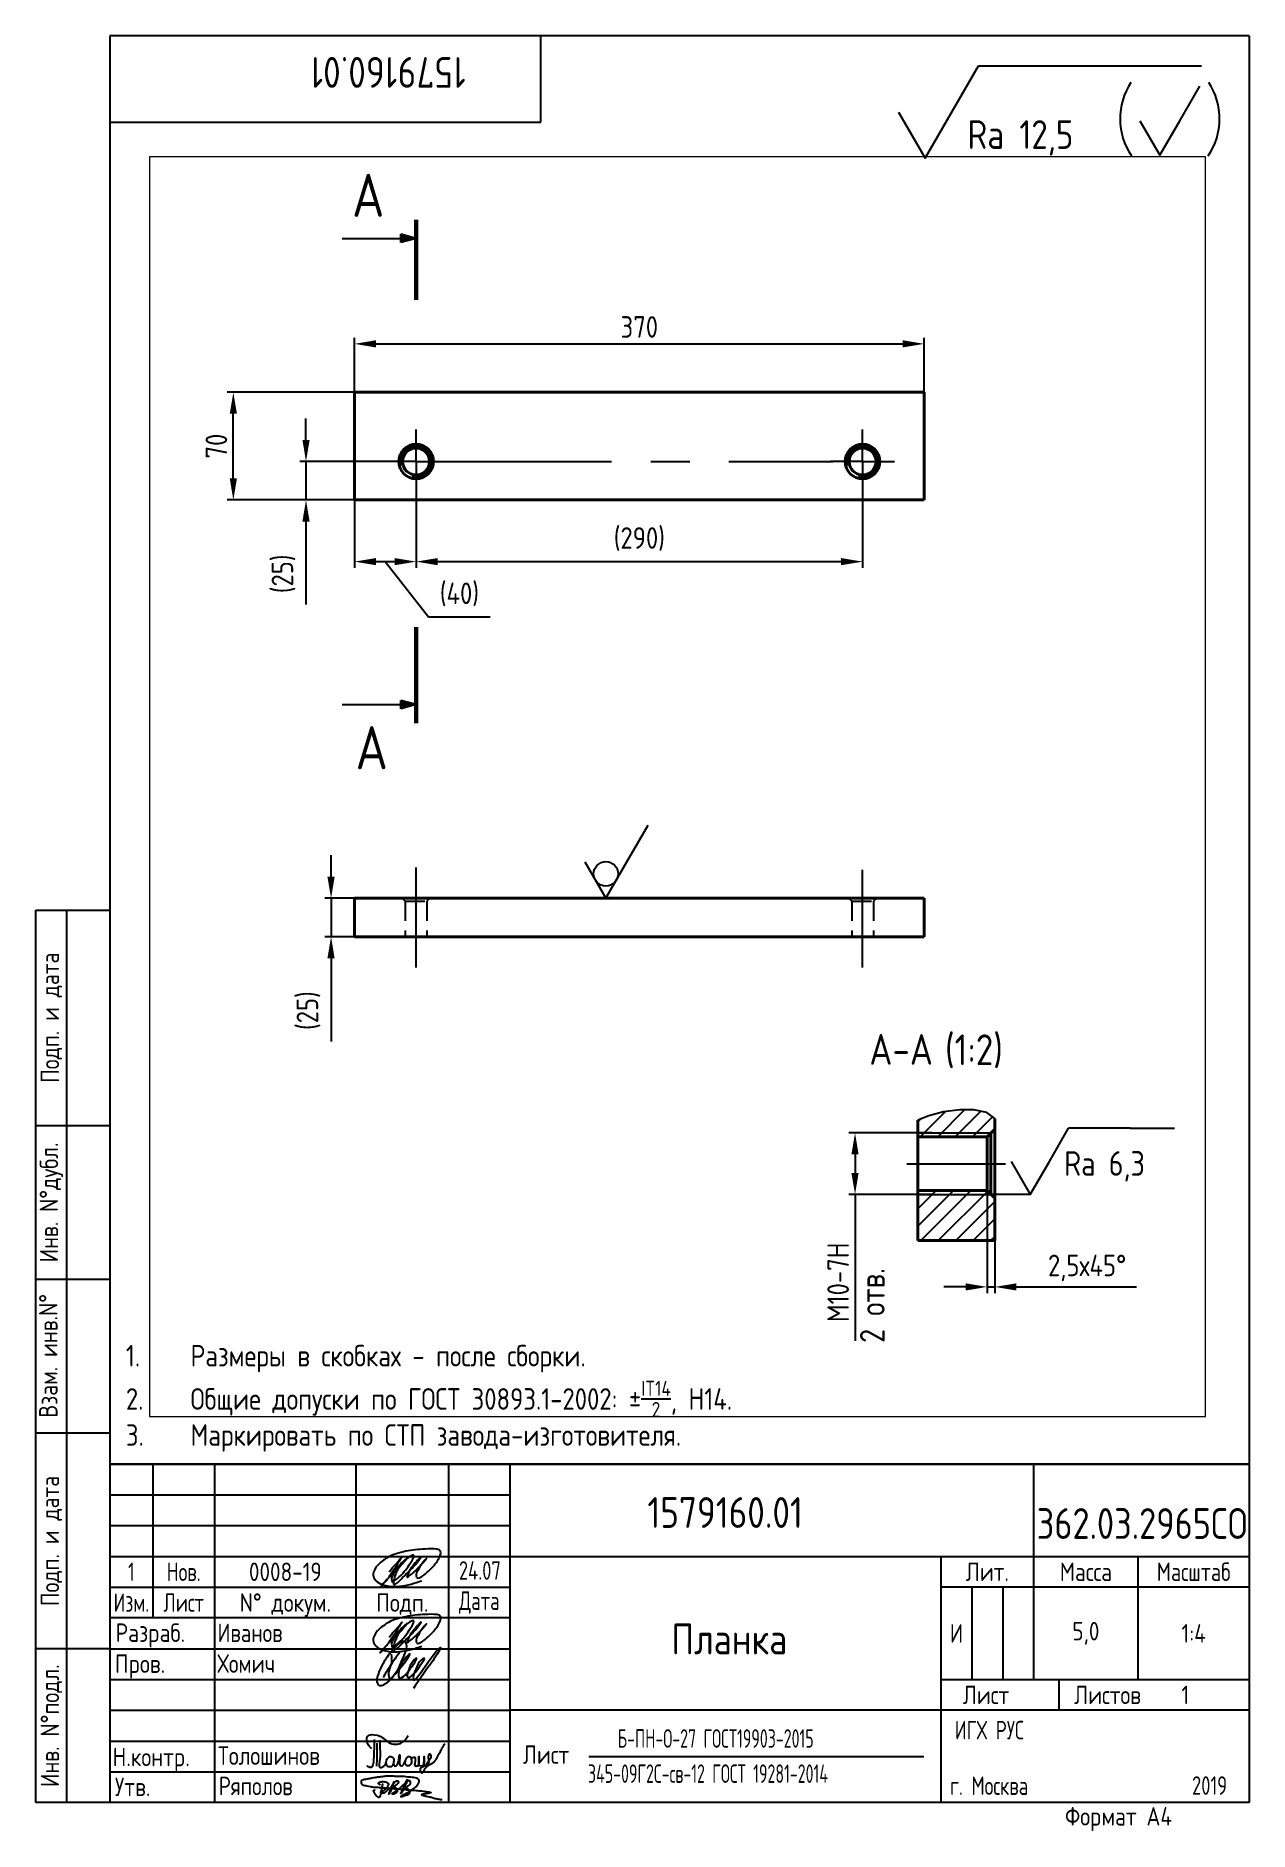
# Paper-space layout 'Лист1' of a CAD drawing. Header units: millimetres. Extents: x 7 to 204, y 0 to 291.
# The model-space entities are those that its viewports show. They can reach past a viewport. Long polylines and large blocks are cut down to what shows.
import ezdxf
from ezdxf.enums import TextEntityAlignment as Align

# ---------------------------------------------------------------- set-up
doc = ezdxf.new("R2010")
doc.units = ezdxf.units.MM
doc.linetypes.add('CENTER', pattern=[50.8, 31.75, -6.35, 6.35, -6.35])
doc.linetypes.add('HIDDEN', pattern=[9.525, 6.35, -3.175])
for name, color, linetype in [('12_SURFACE_FINISH', 7, 'Continuous'), ('Bord', 1, 'Continuous'), ('Cen', 5, 'CENTER'), ('Cont', 6, 'Continuous'), ('Hide', 2, 'HIDDEN'), ('Text', 3, 'Continuous'), ('Textb', 6, 'Continuous'), ('Подписи', 10, 'Continuous')]:
    doc.layers.add(name, color=color, linetype=linetype)
for name, color, linetype, lineweight in [('AM_5', 3, 'Continuous', 25), ('Con', 6, 'Continuous', 40), ('Основные', 5, 'Continuous', 40)]:
    doc.layers.add(name, color=color, linetype=linetype, lineweight=lineweight)
doc.layers.add('AM_VIEWS', color=1, linetype='Continuous', lineweight=25, plot=False)
doc.styles.add('Style1', font='romans.shx', dxfattribs={"width": 0.8})
doc.dimstyles.new('DIMSTYLE_1$0', dxfattribs={"dimtxt": 3.5, "dimasz": 3.5, "dimexe": 1, "dimexo": 0, "dimgap": 1, "dimtad": 1, "dimdec": 1, "dimlfac": 5, "dimtxsty": 'Style1', "dimcen": 0.09, "dimadec": 1, "dimazin": 2, "dimtp": 0.8, "dimtm": 0.8, "dimtfac": 1, "dimtdec": 1, "dimtofl": 0, "dimtmove": 0, "dimatfit": 3, "dimfxl": 1, "dimtolj": 1, "dimarcsym": 0})

# ---------------------------------------------------------------- blocks, each defined once
blk = doc.blocks.new('A$C63F45750')
at = {"layer": 'Text'}
for points, knots in [([(3.17, 2.37), (3.12, 2.38), (3.04, 2.41), (2.94, 2.5), (2.85, 2.57), (2.79, 2.69), (2.87, 2.77), (2.99, 2.84), (3.16, 2.89), (3.36, 2.93), (3.6, 2.95), (3.82, 2.92), (4.05, 2.87), (4.25, 2.78), (4.45, 2.63), (4.46, 2.42), (4.38, 2.26), (4.28, 2.1), (4.17, 1.94), (4.03, 1.78), (3.89, 1.62), (3.75, 1.52), (3.63, 1.43), (3.49, 1.36), (3.35, 1.3), (3.24, 1.25), (3.16, 1.21), (3.12, 1.15), (3.19, 1.1), (3.27, 1.09), (3.4, 1.07), (3.55, 1.07), (3.72, 1.12), (3.92, 1.19), (4.1, 1.34), (4.26, 1.51), (4.44, 1.65), (4.59, 1.81), (4.74, 1.93), (4.84, 2.04), (4.93, 2.14), (5.07, 2.29), (5.19, 2.53), (5.28, 2.68), (5.35, 2.96), (5.23, 2.66), (5.2, 2.44), (5.04, 2.09), (4.95, 1.81), (4.86, 1.57), (4.75, 1.31), (4.67, 1.12), (4.46, 0.78), (4.62, 1.17), (4.71, 1.45), (4.88, 1.74), (5.01, 2), (5.08, 2.19), (5.19, 2.4), (5.32, 2.58), (5.4, 2.75), (5.52, 2.89), (5.65, 3.04), (5.85, 3.1), (6.02, 3.03), (6.08, 2.87), (6.03, 2.7), (5.9, 2.51), (5.7, 2.37), (5.55, 2.23), (5.4, 2.17), (5.31, 2.12), (5.12, 2.09), (5.35, 2.07), (5.48, 2), (5.64, 1.93), (5.75, 1.8), (5.85, 1.67), (5.89, 1.54), (5.89, 1.37), (5.8, 1.2), (5.63, 1.06), (5.41, 0.94), (5.23, 0.86), (5.02, 0.92), (5.13, 1.1), (5.28, 1.16), (5.44, 1.27), (5.61, 1.36), (5.74, 1.46), (5.86, 1.53), (5.95, 1.61), (6.05, 1.69), (6.15, 1.77), (6.28, 1.87), (6.46, 2.02), (6.65, 2.19), (6.83, 2.37), (6.98, 2.49), (7.11, 2.61), (7.2, 2.74), (7.32, 2.84), (7.42, 2.97), (7.48, 3.08), (7.48, 3.27), (7.34, 3.08), (7.28, 2.94), (7.18, 2.69), (7.1, 2.46), (7, 2.22), (6.93, 1.98), (6.83, 1.78), (6.73, 1.55), (6.67, 1.34), (6.6, 1.14), (6.56, 1.03), (6.39, 0.99), (6.62, 1.33), (6.75, 1.54), (6.93, 1.87), (7.05, 2.08), (7.18, 2.32), (7.33, 2.6), (7.47, 2.89), (7.6, 3.07), (7.79, 3.18), (7.95, 3.01), (8, 2.81), (7.99, 2.62), (7.94, 2.46), (7.83, 2.33), (7.69, 2.22), (7.53, 2.11), (7.37, 2.03), (7.21, 1.99), (7.11, 1.97), (6.89, 1.98), (7.07, 1.94), (7.15, 1.9), (7.27, 1.88), (7.39, 1.84), (7.52, 1.81), (7.62, 1.72), (7.7, 1.62), (7.78, 1.51), (7.83, 1.39), (7.87, 1.26), (7.88, 1.13), (7.86, 0.99), (7.75, 0.88), (7.6, 0.77), (7.4, 0.73), (7.19, 0.66), (6.97, 0.55), (6.71, 0.48), (6.57, 0.44), (6.42, 0.42), (6.52, 0.58), (6.61, 0.64), (6.81, 0.78), (7.06, 0.89), (7.33, 1.04), (7.55, 1.16), (7.7, 1.24), (7.84, 1.32), (7.99, 1.43), (8.21, 1.58), (8.48, 1.76), (8.74, 1.95), (8.97, 2.12), (9.1, 2.29), (9.23, 2.44), (9.3, 2.6), (9.37, 2.74), (9.42, 2.92), (9.45, 3.13), (9.21, 3.48), (8.67, 3.59), (8.09, 3.63), (7.57, 3.66), (7.06, 3.74), (6.57, 3.75), (6.09, 3.74), (5.67, 3.78), (5.28, 3.78), (4.96, 3.81), (4.65, 3.83), (4.31, 3.82), (3.97, 3.79), (3.61, 3.74), (3.22, 3.67), (2.86, 3.66), (2.53, 3.61), (2.18, 3.52), (1.78, 3.54), (1.38, 3.37), (0.96, 3.35), (0.58, 3.24), (0.25, 3.19), (0.03, 3.06), (-0.03, 2.83), (0.02, 2.6), (0.26, 2.38), (0.59, 2.33), (1, 2.2), (1.48, 2.15), (1.93, 2.05), (2.35, 2.02), (2.72, 2.01), (3.11, 1.94), (3.68, 1.94), (4.25, 1.83), (4.91, 1.87), (5.53, 1.76), (6.13, 1.72), (6.73, 1.71), (7.32, 1.62), (7.99, 1.55), (8.64, 1.54), (9.16, 1.46), (9.61, 1.42), (10.03, 1.4), (10.41, 1.32), (10.73, 1.29), (11.01, 1.24), (11.18, 1.23), (11.42, 1.14), (11.18, 1.06), (11.01, 1.03), (10.71, 0.98), (10.37, 0.92), (10.1, 0.91), (9.65, 0.75), (10.22, 0.67), (10.54, 0.59), (11.08, 0.47), (11.61, 0.35), (12.17, 0.15), (12.64, 0.08), (12.98, 0.03), (13.11, 0.01), (13.18, 0)], [0, 0, 0, 0, 0.153866, 0.270441, 0.388867, 0.510533, 0.592156, 0.71333, 0.90842, 1.11344, 1.349254, 1.61246, 1.782219, 2.047249, 2.291879, 2.451528, 2.651081, 2.806158, 3.017979, 3.227348, 3.462381, 3.633009, 3.75766, 3.920516, 4.080796, 4.214529, 4.291786, 4.349969, 4.397594, 4.50822, 4.594826, 4.799244, 4.954392, 5.128468, 5.437537, 5.632649, 5.842485, 6.094987, 6.293219, 6.410959, 6.551192, 6.687808, 7.022147, 7.294342, 7.425356, 7.52079, 7.946481, 8.313051, 8.59833, 8.833695, 9.090496, 9.427695, 9.601191, 9.883219, 10.093306, 10.673943, 10.798776, 10.974628, 11.287247, 11.486184, 11.648652, 11.848902, 12.027194, 12.25348, 12.40059, 12.537783, 12.716293, 12.91523, 13.208551, 13.438489, 13.549668, 13.67779, 13.77127, 13.930001, 14.029091, 14.272112, 14.434836, 14.547084, 14.739051, 14.830983, 15.061241, 15.268922, 15.500489, 15.788979, 15.879568, 16.024283, 16.221854, 16.418714, 16.593102, 16.783247, 16.91018, 17.018213, 17.135263, 17.278205, 17.430482, 17.620087, 17.979626, 18.191789, 18.388716, 18.565718, 18.714854, 18.857929, 19.039974, 19.171375, 19.283034, 19.400085, 19.618058, 19.882245, 20.150781, 20.377854, 20.649532, 20.89723, 21.042543, 21.40016, 21.557817, 21.667145, 21.752781, 21.926256, 22.412297, 22.813145, 22.961412, 23.171289, 23.607257, 23.940428, 24.110007, 24.291214, 24.48084, 24.697609, 24.904078, 25.034245, 25.218018, 25.407651, 25.573473, 25.787447, 25.930292, 26.051316, 26.18846, 26.285312, 26.406799, 26.52425, 26.630463, 26.793722, 26.898606, 27.029313, 27.171012, 27.314101, 27.419918, 27.580557, 27.709367, 27.829268, 28.024364, 28.266961, 28.41242, 28.705761, 28.989137, 29.187748, 29.233768, 29.332802, 29.529535, 29.667094, 30.039923, 30.332117, 30.61061, 30.769982, 30.856778, 31.109923, 31.313488, 31.656425, 32.066331, 32.296628, 32.49714, 32.710276, 32.891468, 33.014834, 33.177747, 33.444503, 33.618009, 34.409008, 34.914636, 35.419802, 35.95397, 36.458179, 36.88069, 37.388403, 37.738353, 38.034261, 38.353468, 38.693154, 39.037638, 39.391136, 39.787481, 40.203773, 40.488977, 40.784975, 41.26625, 41.668005, 42.070065, 42.499388, 42.869834, 43.079573, 43.213439, 43.554591, 43.717296, 44.153724, 44.506336, 45.019111, 45.587859, 45.90191, 46.270392, 46.703958, 47.093115, 47.952647, 48.44014, 49.079253, 49.808223, 50.268654, 50.851051, 51.604831, 52.298429, 52.776925, 53.1907, 53.661988, 54.042386, 54.348524, 54.616841, 54.853814, 54.983777, 55.126096, 55.333328, 55.613101, 56.008732, 56.315809, 56.59982, 56.87931, 57.399251, 57.889617, 58.432507, 59.066698, 59.660314, 59.862668, 60.07277, 60.07277, 60.07277, 60.07277]), ([(2.31, 1.53), (2.26, 1.52), (2.17, 1.51), (2.06, 1.48), (1.93, 1.38), (2.07, 1.25), (2.14, 1.11), (2.26, 0.93), (2.39, 0.72), (2.57, 0.54), (2.71, 0.44), (2.86, 0.4), (3.02, 0.43), (3.14, 0.54), (3.21, 0.79), (3.25, 1.07), (3.31, 1.4), (3.35, 1.67), (3.38, 1.92), (3.47, 2.19), (3.5, 2.43), (3.54, 2.59), (3.56, 2.64)], [0, 0, 0, 0, 0.15847, 0.269731, 0.363591, 0.555514, 0.688037, 0.848606, 1.204359, 1.433632, 1.58673, 1.729549, 1.880686, 2.057874, 2.19169, 2.63505, 2.928153, 3.184121, 3.441863, 3.696117, 4.025873, 4.178055, 4.178055, 4.178055, 4.178055])]:
    blk.add_open_spline(points, degree=3, knots=knots, dxfattribs=at)
blk = doc.blocks.new('A$C4F4A4F5D')
at = {"layer": 'Основные', "lineweight": 25}
for points, knots in [([(0.76, 2.84), (0.53, 3.07), (0.02, 3.58), (-0.25, 5.26), (1.65, 5.12), (2.72, 4.57), (3.71, 3.46), (5.71, 3.44), (6.39, 4.52), (6.67, 4.97)], [0, 0, 0, 0, 0.995549, 2.196439, 3.853213, 4.970011, 6.02292, 8.170898, 9.705386, 9.705386, 9.705386, 9.705386]), ([(1.19, 4.34), (1.17, 3.4), (1.13, 2.06), (0.98, -0.44), (0.2, -0.16), (0.03, -0.03), (0, 0)], [0, 0, 0, 0, 3.274293, 4.654149, 5.171803, 5.30168, 5.30168, 5.30168, 5.30168]), ([(1.58, 3.74), (1.58, 3.25), (1.58, 2.32), (1.61, 1.07), (1.55, 0.31), (1.53, 0)], [0, 0, 0, 0, 1.453969, 2.804084, 3.740223, 3.740223, 3.740223, 3.740223]), ([(2.1, 4.21), (2.1, 3.72), (2.08, 2.67), (2.22, 1.45), (1.71, -0.56), (3.23, 0.14), (3.06, 1.09), (3.85, 1.74), (4.43, 1.17), (4.31, 0.54), (4.11, -0.15), (3.33, -0.21), (3.11, 0.28), (3.13, 0.53), (3.14, 0.66)], [0, 0, 0, 0, 1.402041, 3.063923, 4.415037, 5.298701, 6.374637, 7.087927, 7.603499, 8.330482, 8.911132, 9.613125, 9.996533, 10.366919, 10.366919, 10.366919, 10.366919]), ([(7.18, 1.27), (7.27, 1.3), (7.44, 1.37), (7.78, 1.56), (7.87, 1.06), (7.83, 0.71), (7.66, -0.05), (8.07, 0.01), (8.43, 0.12), (8.39, 0.68), (8.46, 1.9), (8.39, 0.94), (8.43, 0.6), (8.37, 0.05), (8.74, 0.07), (9.11, -0.03), (9.26, 0.49), (9.33, 0.95), (9.27, 1.34), (9.32, 1.77), (9.28, 0.91), (9.34, 0.6), (9.2, 0.14), (9.65, -0.01), (9.83, 0.61), (10.14, 1.03), (10.6, 1.72), (9.95, 2.11), (9.91, 1.23), (10.07, 0.69), (9.92, 0), (9.35, -0.37), (8.95, -1.56), (8.34, 0.07), (10.28, -0.02), (11.26, 1.1), (11.82, 2.15), (12.24, 3.04), (12.52, 3.46), (12.65, 3.65)], [0, 0, 0, 0, 0.305783, 0.619019, 0.796582, 1.5526, 2.082394, 2.34716, 2.5822, 3.136594, 4.040413, 4.363654, 5.267311, 5.441668, 5.78494, 6.114287, 6.466434, 7.104395, 7.620812, 7.679251, 8.272982, 8.692439, 9.1059, 9.338721, 9.784511, 10.568279, 11.297869, 11.566962, 12.285888, 12.851793, 13.545205, 14.102749, 15.055561, 15.671649, 17.422398, 18.699613, 20.16544, 20.963871, 21.66672, 21.66672, 21.66672, 21.66672]), ([(4.28, 0.44), (4.31, 0.37), (4.37, 0.25), (4.41, 0.06), (4.62, -0.05), (5, 0.18), (5.14, 0.84), (5.2, 1.3), (5.31, 2.06), (5.31, 1.17), (5.3, 0.78), (5.2, 0.26), (5.58, -0.01), (5.91, 0.16), (6.08, 0.5), (6.26, 0.9), (6.43, 1.31), (6.72, 1.59), (7.17, 1.58), (7.18, 1.05), (7.31, 0.57), (6.99, 0.02), (6.34, -0.02), (6.17, 0.51), (6.24, 0.79), (6.27, 0.92)], [0, 0, 0, 0, 0.247339, 0.413433, 0.559308, 0.874045, 1.558567, 2.392422, 2.645523, 3.22433, 3.719885, 4.231527, 4.573657, 4.879974, 5.190145, 5.704595, 6.19318, 6.529505, 6.863422, 7.269696, 7.83948, 8.395909, 8.926487, 9.378613, 9.791445, 9.791445, 9.791445, 9.791445])]:
    blk.add_open_spline(points, degree=3, knots=knots, dxfattribs=at)
blk = doc.blocks.new('*D5')
at = {"layer": 'AM_5', "color": 0, "lineweight": -2, "transparency": 16777216}
for p, q in [((131.01, 42.7), (131.01, 26.06)), ((132.26, 42.6), (132.26, 26.06)), ((127.51, 27.06), (124.01, 27.06)), ((131.01, 27.06), (132.26, 27.06)), ((135.76, 27.06), (155.26, 27.06))]:
    blk.add_line(p, q, dxfattribs=at)
at = {"layer": 'AM_5', "color": 0, "transparency": 16777216}
for points in [[(127.51, 27.64), (127.51, 26.47), (131.01, 27.06)], [(135.76, 27.64), (135.76, 26.47), (132.26, 27.06)]]:
    blk.add_solid(points, dxfattribs=at)
at = {"layer": 'Defpoints', "color": 0, "transparency": 16777216}
for p in [(131.01, 42.7), (132.26, 42.6), (132.26, 27.06)]:
    blk.add_point(p, dxfattribs=at)
at = {"layer": 'AM_5', "color": 0, "transparency": 16777216, "insert": (147.26, 30.14), "char_height": 3.5, "attachment_point": 5, "style": 'Style1'}
blk.add_mtext('\\A1;2,5х45%%D', dxfattribs=at)
blk = doc.blocks.new('*D8')
at = {"layer": 'AM_5', "color": 0, "lineweight": -2, "transparency": 16777216}
for p, q in [((122.1, 52.08), (108.57, 52.08)), ((109.57, 48.58), (109.57, 45.58)), ((122.1, 42.08), (108.57, 42.08)), ((109.57, 42.08), (109.57, 18.28))]:
    blk.add_line(p, q, dxfattribs=at)
at = {"layer": 'AM_5', "color": 0, "transparency": 16777216}
for points in [[(108.98, 48.58), (110.15, 48.58), (109.57, 52.08)], [(108.98, 45.58), (110.15, 45.58), (109.57, 42.08)]]:
    blk.add_solid(points, dxfattribs=at)
at = {"layer": 'Defpoints', "color": 0, "transparency": 16777216}
for p in [(109.57, 52.08), (122.1, 52.08), (122.1, 42.08)]:
    blk.add_point(p, dxfattribs=at)
at = {"layer": 'AM_5', "color": 0, "transparency": 16777216, "insert": (106.82, 27.81), "char_height": 3.5, "attachment_point": 5, "rotation": 90, "style": 'Style1'}
blk.add_mtext('\\A1;М10-7Н', dxfattribs=at)
blk = doc.blocks.new('*D9')
at = {"layer": 'AM_5', "color": 0, "lineweight": -2, "transparency": 16777216}
for p, q in [((24.48, 93.69), (24.48, 97.19)), ((28.29, 90.19), (23.48, 90.19)), ((24.48, 90.19), (24.48, 83.94)), ((28.29, 83.94), (23.48, 83.94)), ((24.48, 80.44), (24.48, 66.94))]:
    blk.add_line(p, q, dxfattribs=at)
at = {"layer": 'AM_5', "color": 0, "transparency": 16777216}
for points in [[(23.89, 93.69), (25.06, 93.69), (24.48, 90.19)], [(23.89, 80.44), (25.06, 80.44), (24.48, 83.94)]]:
    blk.add_solid(points, dxfattribs=at)
at = {"layer": 'Defpoints', "color": 0, "transparency": 16777216}
for p in [(24.48, 90.19), (28.29, 90.19), (28.29, 83.94)]:
    blk.add_point(p, dxfattribs=at)
at = {"layer": 'AM_5', "color": 0, "transparency": 16777216, "insert": (20.81, 71.94), "char_height": 3.5, "attachment_point": 5, "rotation": 90, "style": 'Style1'}
blk.add_mtext('\\A1;(25)', dxfattribs=at)
blk = doc.blocks.new('*D10')
at = {"layer": 'AM_5', "color": 0, "lineweight": -2, "transparency": 16777216}
for p, q in [((38.29, 161.14), (38.29, 143.87)), ((28.29, 154.89), (28.29, 143.87)), ((31.79, 144.87), (34.79, 144.87)), ((33.29, 144.87), (40.32, 135.89)), ((40.32, 135.89), (50.32, 135.89))]:
    blk.add_line(p, q, dxfattribs=at)
at = {"layer": 'AM_5', "color": 0, "transparency": 16777216}
for points in [[(31.79, 145.46), (31.79, 144.29), (28.29, 144.87)], [(34.79, 145.46), (34.79, 144.29), (38.29, 144.87)]]:
    blk.add_solid(points, dxfattribs=at)
at = {"layer": 'Defpoints', "color": 0, "transparency": 16777216}
for p in [(38.29, 161.14), (28.29, 154.89), (38.29, 144.87)]:
    blk.add_point(p, dxfattribs=at)
at = {"layer": 'AM_5', "color": 0, "transparency": 16777216, "insert": (45.32, 139.56), "char_height": 3.5, "attachment_point": 5, "style": 'Style1'}
blk.add_mtext('\\A1;(40)', dxfattribs=at)
blk = doc.blocks.new('*D11')
at = {"layer": 'AM_5', "color": 0, "lineweight": -2, "transparency": 16777216}
for p, q in [((38.29, 161.14), (38.29, 143.87)), ((110.79, 161.14), (110.79, 143.87)), ((41.79, 144.87), (107.29, 144.87))]:
    blk.add_line(p, q, dxfattribs=at)
at = {"layer": 'AM_5', "color": 0, "transparency": 16777216}
for points in [[(41.79, 145.46), (41.79, 144.29), (38.29, 144.87)], [(107.29, 145.46), (107.29, 144.29), (110.79, 144.87)]]:
    blk.add_solid(points, dxfattribs=at)
at = {"layer": 'Defpoints', "color": 0, "transparency": 16777216}
for p in [(38.29, 161.14), (110.79, 161.14), (110.79, 144.87)]:
    blk.add_point(p, dxfattribs=at)
at = {"layer": 'AM_5', "color": 0, "transparency": 16777216, "insert": (74.54, 148.54), "char_height": 3.5, "attachment_point": 5, "style": 'Style1'}
blk.add_mtext('\\A1;(290)', dxfattribs=at)
blk = doc.blocks.new('*D12')
at = {"layer": 'AM_5', "color": 0, "lineweight": -2, "transparency": 16777216}
for p, q in [((28.29, 172.39), (28.29, 181.25)), ((120.79, 172.39), (120.79, 181.25)), ((31.79, 180.25), (117.29, 180.25))]:
    blk.add_line(p, q, dxfattribs=at)
at = {"layer": 'AM_5', "color": 0, "transparency": 16777216}
for points in [[(31.79, 180.84), (31.79, 179.67), (28.29, 180.25)], [(117.29, 180.84), (117.29, 179.67), (120.79, 180.25)]]:
    blk.add_solid(points, dxfattribs=at)
at = {"layer": 'Defpoints', "color": 0, "transparency": 16777216}
for p in [(120.79, 180.25), (28.29, 172.39), (120.79, 172.39)]:
    blk.add_point(p, dxfattribs=at)
at = {"layer": 'AM_5', "color": 0, "transparency": 16777216, "insert": (74.54, 183), "char_height": 3.5, "attachment_point": 5, "style": 'Style1'}
blk.add_mtext('\\A1;370', dxfattribs=at)
blk = doc.blocks.new('*D6')
at = {"layer": 'AM_5', "color": 0, "lineweight": -2, "transparency": 16777216}
for p, q in [((20.41, 164.64), (20.41, 168.14)), ((38.29, 161.14), (19.41, 161.14)), ((20.41, 161.14), (20.41, 154.89)), ((28.29, 154.89), (19.41, 154.89)), ((20.41, 151.39), (20.41, 137.89))]:
    blk.add_line(p, q, dxfattribs=at)
at = {"layer": 'AM_5', "color": 0, "transparency": 16777216}
for points in [[(19.83, 164.64), (21, 164.64), (20.41, 161.14)], [(19.83, 151.39), (21, 151.39), (20.41, 154.89)]]:
    blk.add_solid(points, dxfattribs=at)
at = {"layer": 'Defpoints', "color": 0, "transparency": 16777216}
for p in [(20.41, 161.14), (38.29, 161.14), (28.29, 154.89)]:
    blk.add_point(p, dxfattribs=at)
at = {"layer": 'AM_5', "color": 0, "transparency": 16777216, "insert": (16.75, 142.89), "char_height": 3.5, "attachment_point": 5, "rotation": 90, "style": 'Style1'}
blk.add_mtext('\\A1;(25)', dxfattribs=at)
blk = doc.blocks.new('*D7')
at = {"layer": 'AM_5', "color": 0, "lineweight": -2, "transparency": 16777216}
for p, q in [((28.29, 172.39), (7.61, 172.39)), ((8.61, 158.39), (8.61, 168.89)), ((28.29, 154.89), (7.61, 154.89))]:
    blk.add_line(p, q, dxfattribs=at)
at = {"layer": 'AM_5', "color": 0, "transparency": 16777216}
for points in [[(8.03, 168.89), (9.19, 168.89), (8.61, 172.39)], [(8.03, 158.39), (9.19, 158.39), (8.61, 154.89)]]:
    blk.add_solid(points, dxfattribs=at)
at = {"layer": 'Defpoints', "color": 0, "transparency": 16777216}
for p in [(8.61, 172.39), (28.29, 172.39), (28.29, 154.89)]:
    blk.add_point(p, dxfattribs=at)
at = {"layer": 'AM_5', "color": 0, "transparency": 16777216, "insert": (5.86, 163.64), "char_height": 3.5, "attachment_point": 5, "rotation": 90, "style": 'Style1'}
blk.add_mtext('\\A1;70', dxfattribs=at)

msp = doc.modelspace()

# ---------------------------------------------------------------- linework, layer by layer
at = {"color": 7, "linetype": 'Continuous', "lineweight": 60}
for p, q in [((38.29, 200.388), (38.29, 187.388)), ((38.29, 134.202), (38.29, 121.202)), ((38.29, 131.653), (38.29, 118.653))]:
    msp.add_line(p, q, dxfattribs=at)
at = {"color": 7, "linetype": 'Continuous'}
for p, q in [((26.29, 197.388), (38.29, 197.388)), ((26.29, 121.653), (38.29, 121.653))]:
    msp.add_line(p, q, dxfattribs=at)
at = {"color": 2, "linetype": 'Continuous'}
for p, q in [((38.29, 197.388), (35.8, 198.055)), ((35.8, 196.72), (35.8, 198.055)), ((38.29, 197.388), (35.8, 196.72)), ((38.29, 121.653), (35.8, 122.32)), ((35.8, 120.986), (35.8, 122.32)), ((38.29, 121.653), (35.8, 120.986)), ((72.53, 96.121), (75.966, 102.073)), ((65.683, 96.121), (69.107, 90.191)), ((69.107, 90.191), (72.53, 96.121)), ((120.161, 51.45), (124.26, 55.549)), ((123.928, 55.489), (121.532, 54.867)), ((122.99, 51.45), (127.399, 55.859)), ((126.563, 55.819), (123.928, 55.489)), ((125.818, 51.45), (130.048, 55.679)), ((128.861, 55.835), (126.563, 55.819)), ((130.967, 55.414), (128.861, 55.835)), ((132.26, 54.418), (130.967, 55.414)), ((121.532, 54.867), (119.76, 54.171)), ((119.76, 53.877), (120.299, 54.416)), ((128.647, 51.45), (131.997, 54.8)), ((141.136, 47.454), (144.252, 52.853)), ((154.252, 52.853), (144.252, 52.853)), ((154.252, 52.853), (161.417, 52.853)), ((119.76, 52.075), (131.635, 52.075)), ((134.924, 47.454), (138.03, 42.075)), ((138.03, 42.075), (141.136, 47.454)), ((119.76, 42.563), (119.897, 42.7)), ((119.76, 39.735), (122.725, 42.7)), ((119.76, 36.906), (125.554, 42.7)), ((119.76, 42.075), (131.635, 42.075)), ((120.257, 34.575), (128.382, 42.7)), ((123.085, 34.575), (131.11, 42.6)), ((125.914, 34.575), (132.26, 40.921)), ((138.03, 42.075), (131.635, 42.075)), ((128.742, 34.575), (132.26, 38.093)), ((131.571, 34.575), (132.26, 35.264))]:
    msp.add_line(p, q, dxfattribs=at)
msp.add_circle((69.107, 94.16), 1.984, dxfattribs=at)
for centre in [(38.29, 161.142), (110.79, 161.142)]:
    msp.add_arc(centre, 2.5, 255, 195, dxfattribs=at)
for points in [[(35.8, 198.055), (38.29, 197.388), (35.8, 196.72)], [(35.8, 122.32), (38.29, 121.653), (35.8, 120.986)]]:
    msp.add_solid(points, dxfattribs=at)
at = {"layer": 'Cen', "linetype": 'CENTER'}
for p, q in [((38.29, 161.142), (38.29, 166.329)), ((38.29, 161.142), (33.102, 161.142)), ((38.29, 161.142), (38.29, 155.954)), ((38.29, 161.142), (106.006, 161.142)), ((38.29, 78.941), (38.29, 95.191)), ((118, 47.075), (134.02, 47.075))]:
    msp.add_line(p, q, dxfattribs=at)
at = {"layer": 'Cen', "linetype": 'CENTER', "ltscale": 0.5}
for p, q in [((110.79, 161.142), (110.79, 166.329)), ((110.79, 161.142), (105.602, 161.142)), ((110.79, 161.142), (115.977, 161.142)), ((110.79, 161.142), (110.79, 155.954)), ((110.79, 78.941), (110.79, 95.191))]:
    msp.add_line(p, q, dxfattribs=at)
at = {"layer": 'Con', "linetype": 'Continuous'}
for p, q in [((28.29, 172.392), (28.29, 154.892)), ((120.79, 172.392), (28.29, 172.392)), ((120.79, 154.892), (120.79, 172.392)), ((28.29, 154.892), (120.79, 154.892)), ((28.29, 90.191), (28.29, 83.941)), ((120.79, 90.191), (28.29, 90.191)), ((120.79, 90.191), (120.79, 83.941)), ((120.79, 83.941), (28.29, 83.941)), ((119.76, 34.575), (119.76, 54.171)), ((131.01, 51.45), (132.26, 52.7)), ((132.26, 34.575), (132.26, 54.418)), ((119.76, 51.45), (131.01, 51.45)), ((131.01, 42.7), (131.01, 51.45)), ((131.635, 42.075), (131.635, 52.075)), ((119.76, 42.7), (131.01, 42.7)), ((131.01, 42.7), (132.26, 41.45)), ((119.76, 34.575), (132.26, 34.575))]:
    msp.add_line(p, q, dxfattribs=at)
for centre, radius in [((38.29, 161.142), 2.812), ((38.29, 161.142), 2.188), ((110.79, 161.142), 2.812), ((110.79, 161.142), 2.188)]:
    msp.add_circle(centre, radius, dxfattribs=at)
at = {"layer": 'Hide', "ltscale": 0.5}
for p, q in [((36.04, 90.191), (36.54, 89.696)), ((36.54, 89.696), (36.54, 83.941)), ((36.54, 89.696), (40.04, 89.696)), ((40.54, 90.191), (40.04, 89.696)), ((40.04, 89.696), (40.04, 83.941)), ((108.54, 90.191), (109.04, 89.696)), ((109.04, 89.696), (109.04, 83.941)), ((109.04, 89.696), (112.54, 89.696)), ((113.04, 90.191), (112.54, 89.696)), ((112.54, 89.696), (112.54, 83.941))]:
    msp.add_line(p, q, dxfattribs=at)

# ---------------------------------------------------------------- texts
at = {"color": 7, "style": 'Style1', "width": 0.8}
for p in [(27.892, 200.888), (28.456, 111.153)]:
    msp.add_text('А', height=7, dxfattribs=at).set_placement(p)
at = {"color": 2, "style": 'Style1', "width": 0.8}
for s, p in [('А-А', (111.885, 63.15)), ('(1:2)', (124.175, 63.079))]:
    msp.add_text(s, height=5, dxfattribs=at).set_placement(p)
at = {"color": 2, "linetype": 'Continuous', "style": 'Style1', "width": 0.8}
msp.add_text('Ra 6,3', height=4, dxfattribs=at).set_placement((143.526, 45.115))
msp.add_text('2 отв.', height=4, rotation=90, dxfattribs=at).set_placement((114.38, 17.967))

# ---------------------------------------------------------------- dimensions: what is measured, and where the dimension line sits
at = {"layer": 'AM_5'}
dim = msp.add_linear_dim(base=(120.79, 180.252), p1=(28.29, 172.392), p2=(120.79, 172.392), dimstyle='DIMSTYLE_1$0', override={"dimlfac": 4, "dimtofl": 1}, dxfattribs=at)
dim.commit()
dim.dimension.update_dxf_attribs({"geometry": '*D12', "text_midpoint": (74.54, 183.002)})
dim = msp.add_linear_dim(base=(8.608, 172.392), p1=(28.29, 154.892), p2=(28.29, 172.392), angle=90, dimstyle='DIMSTYLE_1$0', override={"dimlfac": 4, "dimtofl": 1}, dxfattribs=at)
dim.commit()
dim.dimension.update_dxf_attribs({"geometry": '*D7', "text_midpoint": (5.858, 163.642)})
for base, p1, p2, text, override, picture, middle in [((20.415, 161.142), (28.29, 154.892), (38.29, 161.142), '(<>)', {"dimlfac": 4, "dimtofl": 1}, '*D6', (20.415, 142.892)), ((24.477, 90.191), (28.29, 83.941), (28.29, 90.191), '(<>)', {"dimlfac": 4, "dimtofl": 1}, '*D9', (24.477, 71.941)), ((109.568, 52.075), (122.1, 42.075), (122.1, 52.075), 'М<>-7Н', {"dimlfac": 1}, '*D8', (109.568, 27.812))]:
    dim = msp.add_linear_dim(base=base, p1=p1, p2=p2, angle=90, text=text, dimstyle='DIMSTYLE_1$0', override=override, dxfattribs=at)
    dim.commit()
    dim.dimension.update_dxf_attribs({"geometry": picture, "text_midpoint": middle, "dimtype": 160})
dim = msp.add_linear_dim(base=(38.29, 144.875), p1=(28.29, 154.892), p2=(38.29, 161.142), text='(<>)', dimstyle='DIMSTYLE_1$0', override={"dimlfac": 4, "dimtofl": 1, "dimtmove": 1}, dxfattribs=at)
dim.commit()
dim.dimension.update_dxf_attribs({"geometry": '*D10', "text_midpoint": (41.32, 135.893), "dimtype": 160})
for base, p1, p2, text, override, picture, middle in [((110.79, 144.875), (38.29, 161.142), (110.79, 161.142), '(<>)', {"dimlfac": 4, "dimpost": '', "dimtofl": 1}, '*D11', (74.54, 148.541)), ((132.26, 27.058), (131.01, 42.7), (132.26, 42.6), '<>х45%%D', {"dimlfac": 2, "dimpost": '', "dimtofl": 1}, '*D5', (147.26, 30.141))]:
    dim = msp.add_linear_dim(base=base, p1=p1, p2=p2, text=text, dimstyle='DIMSTYLE_1$0', override=override, dxfattribs=at)
    dim.commit()
    dim.dimension.update_dxf_attribs({"geometry": picture, "text_midpoint": middle})

psp = doc.layouts.new('Лист1')

# ---------------------------------------------------------------- linework, layer by layer
at = {"layer": '12_SURFACE_FINISH', "color": 2, "linetype": 'Continuous'}
for p, q in [((151.62, 271.34), (160.28, 286.34)), ((160.28, 286.34), (196.46, 286.34)), ((192.97, 277.43), (196.22, 283.06)), ((147.29, 278.84), (151.62, 271.34)), ((186.47, 277.43), (189.72, 271.81)), ((189.72, 271.81), (192.97, 277.43))]:
    psp.add_line(p, q, dxfattribs=at)
for centre, start, end in [((194, 277.76), 146.7128, 214.1116), ((188.68, 277.76), 325.8884, 33.2872)]:
    psp.add_arc(centre, 10.74, start, end, dxfattribs=at)
at = {"layer": 'Bord'}
for p, q in [((19.21, 54.21), (84.21, 54.21)), ((19.21, 49.21), (84.21, 49.21)), ((19.21, 44.21), (84.21, 44.21)), ((159.21, 39.21), (159.21, 24.21)), ((164.21, 39.21), (164.21, 24.21)), ((19.21, 29.21), (84.21, 29.21)), ((19.21, 24.21), (84.21, 24.21)), ((19.21, 19.21), (84.21, 19.21)), ((19.21, 14.21), (84.21, 14.21)), ((19.21, 9.21), (84.21, 9.21))]:
    psp.add_line(p, q, dxfattribs=at)
at = {"layer": 'Cont'}
for p, q in [((204.21, 291.21), (19.21, 291.21)), ((19.21, 291.21), (19.21, 4.21)), ((89.21, 277.21), (89.21, 291.21)), ((204.21, 291.21), (204.21, 4.21)), ((204.21, 291.21), (204.21, 4.21)), ((19.21, 277.21), (89.21, 277.21)), ((7.21, 4.21), (7.21, 149.21)), ((7.21, 149.21), (19.21, 149.21)), ((12.21, 4.21), (12.21, 149.21)), ((7.21, 114.21), (19.21, 114.21)), ((19.21, 89.21), (7.21, 89.21)), ((19.21, 64.21), (7.21, 64.21)), ((19.21, 59.21), (204.21, 59.21)), ((204.21, 59.21), (19.21, 59.21)), ((26.21, 59.21), (26.21, 34.21)), ((36.21, 59.21), (36.21, 4.21)), ((59.21, 4.21), (59.21, 59.21)), ((74.21, 59.21), (74.21, 4.21)), ((84.21, 4.21), (84.21, 59.21)), ((169.21, 59.21), (169.21, 24.21)), ((84.21, 44.21), (204.21, 44.21)), ((154.21, 4.21), (154.21, 44.21)), ((186.21, 24.21), (186.21, 44.21)), ((19.21, 39.21), (84.21, 39.21)), ((204.21, 39.21), (154.21, 39.21)), ((84.21, 34.21), (19.21, 34.21)), ((19.21, 29.21), (7.21, 29.21)), ((154.21, 24.21), (204.21, 24.21)), ((173.33, 24.21), (173.33, 19.21)), ((204.21, 19.21), (84.21, 19.21)), ((19.21, 4.21), (7.21, 4.21)), ((204.21, 4.21), (19.21, 4.21))]:
    psp.add_line(p, q, dxfattribs=at)
at = {"layer": 'Text'}
psp.add_line((96.97, 11.72), (151.38, 11.72), dxfattribs=at)
at = {"layer": 'Подписи'}
for points, knots in [([(67.5, 44), (67.01, 43.56), (66.15, 42.77), (65.34, 41.49), (64.85, 40.63), (65.08, 39.99), (65.78, 40.52), (66.39, 41), (67.3, 42.02), (67.97, 43.08), (68.43, 43.72), (68.64, 44.5), (67.9, 44.2), (67.35, 43.77), (66.72, 42.94), (66.04, 42.27), (65.69, 41.46), (65.35, 40.66), (65.25, 40.11), (65.3, 39.51), (66.02, 40), (66.7, 40.72), (68.01, 41.98), (68.89, 42.92), (70.28, 44.82), (68.26, 42.52), (67.89, 42.03), (67.35, 40.68), (68.72, 41.7), (69.08, 42.12), (71.16, 44.44), (69.71, 42.89), (69.33, 42.08), (68.83, 41.27), (69.14, 40.48), (70.15, 41.12), (71.03, 41.85), (72.05, 42.91), (72.72, 43.91), (73.31, 45.41), (70.47, 45.45), (68.2, 45.24), (65.22, 44.65), (63.33, 43.41), (62.24, 42.34), (61.87, 41.18), (62.35, 40.12), (63.4, 39.6), (64.73, 39.29), (66.32, 39.31), (68.11, 39.67), (69.31, 40.06), (69.89, 40.25)], [0, 0, 0, 0, 1.9755, 3.453266, 4.599682, 4.791473, 5.145238, 6.497385, 7.664272, 9.094306, 10.114998, 10.459762, 10.811562, 11.792042, 12.959743, 13.767676, 14.660412, 15.605031, 16.245448, 16.572031, 16.925795, 18.146901, 20.185044, 21.789331, 22.951009, 24.626743, 26.592474, 27.035558, 27.450584, 30.017364, 31.457812, 32.594833, 33.885024, 34.80449, 35.192074, 35.984441, 37.373068, 39.207782, 40.066553, 41.248724, 42.851981, 46.196805, 49.405498, 51.42283, 52.958607, 53.90671, 54.859511, 56.175895, 57.248919, 58.950609, 60.891135, 62.727304, 62.727304, 62.727304, 62.727304]), ([(64.62, 41.63), (64.78, 41.91), (65.13, 42.57), (65.94, 43.12), (67.2, 45.06), (65, 41.46), (64.35, 40.6), (62.54, 38.48), (64.7, 41.11), (65.6, 41.85), (66.1, 42.26)], [0, 0, 0, 0, 0.949687, 2.182955, 3.211934, 5.843898, 8.089363, 9.295303, 11.182264, 13.603818, 13.603818, 13.603818, 13.603818]), ([(67.5, 33.38), (67.01, 32.94), (66.15, 32.15), (65.34, 30.87), (64.85, 30.01), (65.08, 29.37), (65.78, 29.9), (66.39, 30.38), (67.3, 31.4), (67.97, 32.46), (68.43, 33.1), (68.64, 33.88), (67.9, 33.58), (67.35, 33.16), (66.72, 32.32), (66.04, 31.65), (65.69, 30.84), (65.35, 30.04), (65.25, 29.49), (65.3, 28.89), (66.02, 29.38), (66.7, 30.1), (68.01, 31.37), (68.89, 32.3), (70.28, 34.2), (68.26, 31.9), (67.89, 31.41), (67.35, 30.06), (68.72, 31.09), (69.08, 31.5), (71.16, 33.82), (69.71, 32.27), (69.33, 31.46), (68.83, 30.65), (69.14, 29.86), (70.15, 30.5), (71.03, 31.23), (72.05, 32.29), (72.72, 33.29), (73.31, 34.79), (70.47, 34.83), (68.2, 34.62), (65.22, 34.03), (63.33, 32.79), (62.24, 31.72), (61.87, 30.56), (62.35, 29.5), (63.4, 28.98), (64.73, 28.68), (66.32, 28.69), (68.11, 29.05), (69.31, 29.44), (69.89, 29.63)], [0, 0, 0, 0, 1.9755, 3.453266, 4.599682, 4.791473, 5.145238, 6.497385, 7.664272, 9.094306, 10.114998, 10.459762, 10.811562, 11.792042, 12.959743, 13.767676, 14.660412, 15.605031, 16.245448, 16.572031, 16.925795, 18.146901, 20.185044, 21.789331, 22.951009, 24.626743, 26.592474, 27.035558, 27.450584, 30.017364, 31.457812, 32.594833, 33.885024, 34.80449, 35.192074, 35.984441, 37.373068, 39.207782, 40.066553, 41.248724, 42.851981, 46.196805, 49.405498, 51.42283, 52.958607, 53.90671, 54.859511, 56.175895, 57.248919, 58.950609, 60.891135, 62.727304, 62.727304, 62.727304, 62.727304]), ([(64.62, 31.01), (64.78, 31.3), (65.13, 31.96), (65.94, 32.5), (67.2, 34.44), (65, 30.84), (64.35, 29.98), (62.54, 27.87), (64.7, 30.49), (65.6, 31.23), (66.1, 31.64)], [0, 0, 0, 0, 0.949687, 2.182955, 3.211934, 5.843898, 8.089363, 9.295303, 11.182264, 13.603818, 13.603818, 13.603818, 13.603818]), ([(64.92, 28.32), (64.96, 27.73), (65.04, 26.49), (64.3, 25.4), (64.63, 24.12), (65.94, 25.49), (66.37, 26.71), (67.19, 28.52), (67.64, 29.67), (66.9, 30.67), (65.42, 29.43), (64.12, 27.8), (62.84, 25.59), (62.5, 24.01), (62.89, 22.84), (64.51, 23.8), (65.61, 25.2), (66.83, 26.58), (67.6, 27.63), (68.24, 28.85), (67.23, 27.71), (66.56, 26.86), (66.03, 25.85), (66.08, 24.11), (67.44, 25.06), (67.9, 25.93), (68.6, 26.66), (69.41, 28.24), (67.91, 26.66), (67.78, 25.74), (67.4, 24.95), (67.66, 24.32), (68.54, 25.05), (69.11, 25.72), (69.67, 26.58), (70.66, 28.03), (69.56, 27.22), (69.14, 26.51), (68.73, 25.51), (68.45, 24.78), (68.56, 23.74), (70.29, 26.2), (71.07, 27.26), (72.15, 28.8), (73.81, 30.27), (70.08, 25.12), (68.98, 23.45), (68.52, 22.75)], [0, 0, 0, 0, 1.694377, 3.611891, 4.07736, 4.60447, 7.711907, 8.884558, 10.553021, 11.020313, 12.085944, 14.869427, 18.302412, 19.195025, 19.797312, 21.447957, 22.845763, 25.833596, 26.383869, 27.255355, 28.272531, 28.907972, 30.992725, 31.763238, 32.806058, 34.265897, 35.053159, 36.16987, 37.377204, 38.774687, 39.574428, 39.857371, 40.446901, 41.989311, 42.846158, 44.082314, 44.70121, 45.674294, 46.914256, 47.749726, 48.21214, 49.32338, 53.084538, 54.488933, 54.79415, 59.273817, 62.52012, 62.52012, 62.52012, 62.52012]), ([(66.26, 28.65), (65.73, 27.89), (64.79, 26.55), (63.94, 25.15), (63.58, 24.55)], [0, 0, 0, 0, 2.789819, 4.905952, 4.905952, 4.905952, 4.905952])]:
    psp.add_open_spline(points, degree=3, knots=knots, dxfattribs=at)

# ---------------------------------------------------------------- block references
at = {"layer": 'Cont'}
psp.add_blockref('A$C63F45750', (60.01, 4.7), dxfattribs=at)
at = {"layer": 'Подписи'}
psp.add_blockref('A$C4F4A4F5D', (60.97, 10.15), dxfattribs=at)

# ---------------------------------------------------------------- texts
at = {"layer": '12_SURFACE_FINISH', "color": 2, "linetype": 'Continuous', "style": 'Style1', "width": 0.8}
psp.add_text('Ra 12,5', height=4.667, dxfattribs=at).set_placement((158.48, 272.85))
at = {"layer": 'Text', "style": 'Style1', "width": 0.8}
for s, p in [('Подп. и дата', (9.71, 131.71)), ('Инв. N%%dдубл.', (9.71, 101.71)), ('Взам. инв.N%%d ', (9.21, 77.58)), ('Подп. и дата', (9.71, 46.71)), ('Инв. N%%dподл.', (9.71, 16.71))]:
    psp.add_text(s, height=3, rotation=90, dxfattribs=at).set_placement(p, align=Align.MIDDLE)
at = {"layer": 'Text', "style": 'Style1'}
for s, height, width, p in [('1579160.01', 5, 0.8, (106.51, 48.84)), ('Разpаб.', 3, 0.8, (20.13, 30.31)), ('Иванов', 3, 0.77, (36.69, 30.3)), ('Планка', 5, 0.8, (110.4, 28.29)), ('Пpов.', 3, 0.8, (20.04, 25.28)), ('Хомич', 3, 0.77, (36.69, 25.3)), ('Б-ПН-О-27 ГОСТ19903-2015', 3, 0.6, (101.67, 13.13)), ('Н.контp.', 3, 0.8, (19.67, 10.13)), ('Толошинов', 3, 0.8, (36.76, 10.34)), ('Лист', 3, 0.8, (86.29, 10.51)), ('345-09Г2С-св-12 ГОСТ 19281-2014', 3, 0.6, (96.85, 7.42)), ('Утв.', 3, 0.8, (20.04, 5.27)), ('Ряполов', 3, 0.77, (36.89, 5.42)), ('г. Москва', 3, 0.7, (155.66, 5.46)), ('Фоpмат А4', 3, 0.8, (174.32, 0.49))]:
    psp.add_text(s, height=height, dxfattribs=dict(at, width=width)).set_placement(p)
at = {"layer": 'Text', "style": 'Style1', "width": 0.593724}
psp.add_text('362.03.2965СО', height=5, dxfattribs=at).set_placement((169.72, 47.05), (203.93, 47.05), align=Align.FIT)
at = {"layer": 'Text', "style": 'Style1'}
for s, width, p in [('1', 0.7, (22.71, 41.71)), ('Нов.', 0.7, (31.21, 41.71)), ('0008-19', 0.8, (47.71, 41.71)), ('24.07', 0.7, (79.3, 41.92)), ('Лит.', 0.8, (161.71, 41.71)), ('Масса', 0.8, (177.71, 41.71)), ('Масштаб', 0.75, (195.21, 41.71)), ('Изм.', 0.7, (22.71, 36.71)), ('Лист', 0.7, (31.21, 36.71)), ('N%%d докум.', 0.8, (47.71, 36.71)), ('Подп.', 0.8, (66.71, 36.71)), ('Лист', 0.8, (161.48, 21.71)), ('Листов', 0.8, (181.23, 21.71))]:
    psp.add_text(s, height=3, dxfattribs=dict(at, width=width)).set_placement(p, align=Align.MIDDLE_CENTER)
at = {"layer": 'Text', "style": 'Style1', "width": 0.7}
for s, p in [('Дата', (79.21, 36.71)), ('ИГХ РУС', (162.05, 16))]:
    psp.add_text(s, height=3, dxfattribs=at).set_placement(p, align=Align.MIDDLE)
at = {"layer": 'Text', "insert": (18.32, 78.56), "char_height": 3.5, "attachment_point": 1, "style": 'Style1'}
psp.add_mtext_dynamic_manual_height_columns('\\A1;\\pxi-3,l4,t4,35;1.\tРазмеры в скобках - после сборки.\\P2.\tОбщие допуски по ГОСТ 30893.1-2002: %%P{\\H0.7x;\\SIT14/2;\\H1.42857x;, Н14}.\\P3.\tМаркировать по СТП завода-изготовителя.', width=207.1972, gutter_width=25, heights=[65.06], dxfattribs=at)
at = {"layer": 'Text', "style": 'Style1', "width": 0.8}
for tag, text, p in [('И', 'И', (156.69, 31.71)), ('5,0', '', (177.71, 31.71)), ('1:4', '', (195.21, 31.71))]:
    psp.add_attdef(tag, text=text, height=3, dxfattribs=at).set_placement(p, align=Align.MIDDLE)
at = {"layer": 'Text', "style": 'Style1'}
for tag, p, width in [('1', (193.23, 20.22), 0.8), ('2019', (194.94, 5.49), 0.7)]:
    psp.add_attdef(tag, p, '', height=3, dxfattribs=dict(at, width=width))
at = {"layer": 'Textb', "style": 'Style1', "width": 0.8}
psp.add_text('1579160.01', height=5, rotation=180, dxfattribs=at).set_placement((77, 287.78))

# ---------------------------------------------------------------- viewports
at = {"layer": 'AM_VIEWS'}
psp.add_viewport(center=(111.4, 169.27), size=(171.49, 204.628), view_center_point=(80.745, 108.341), view_height=204.6278, dxfattribs=at)

doc.saveas('drawing.dxf')
